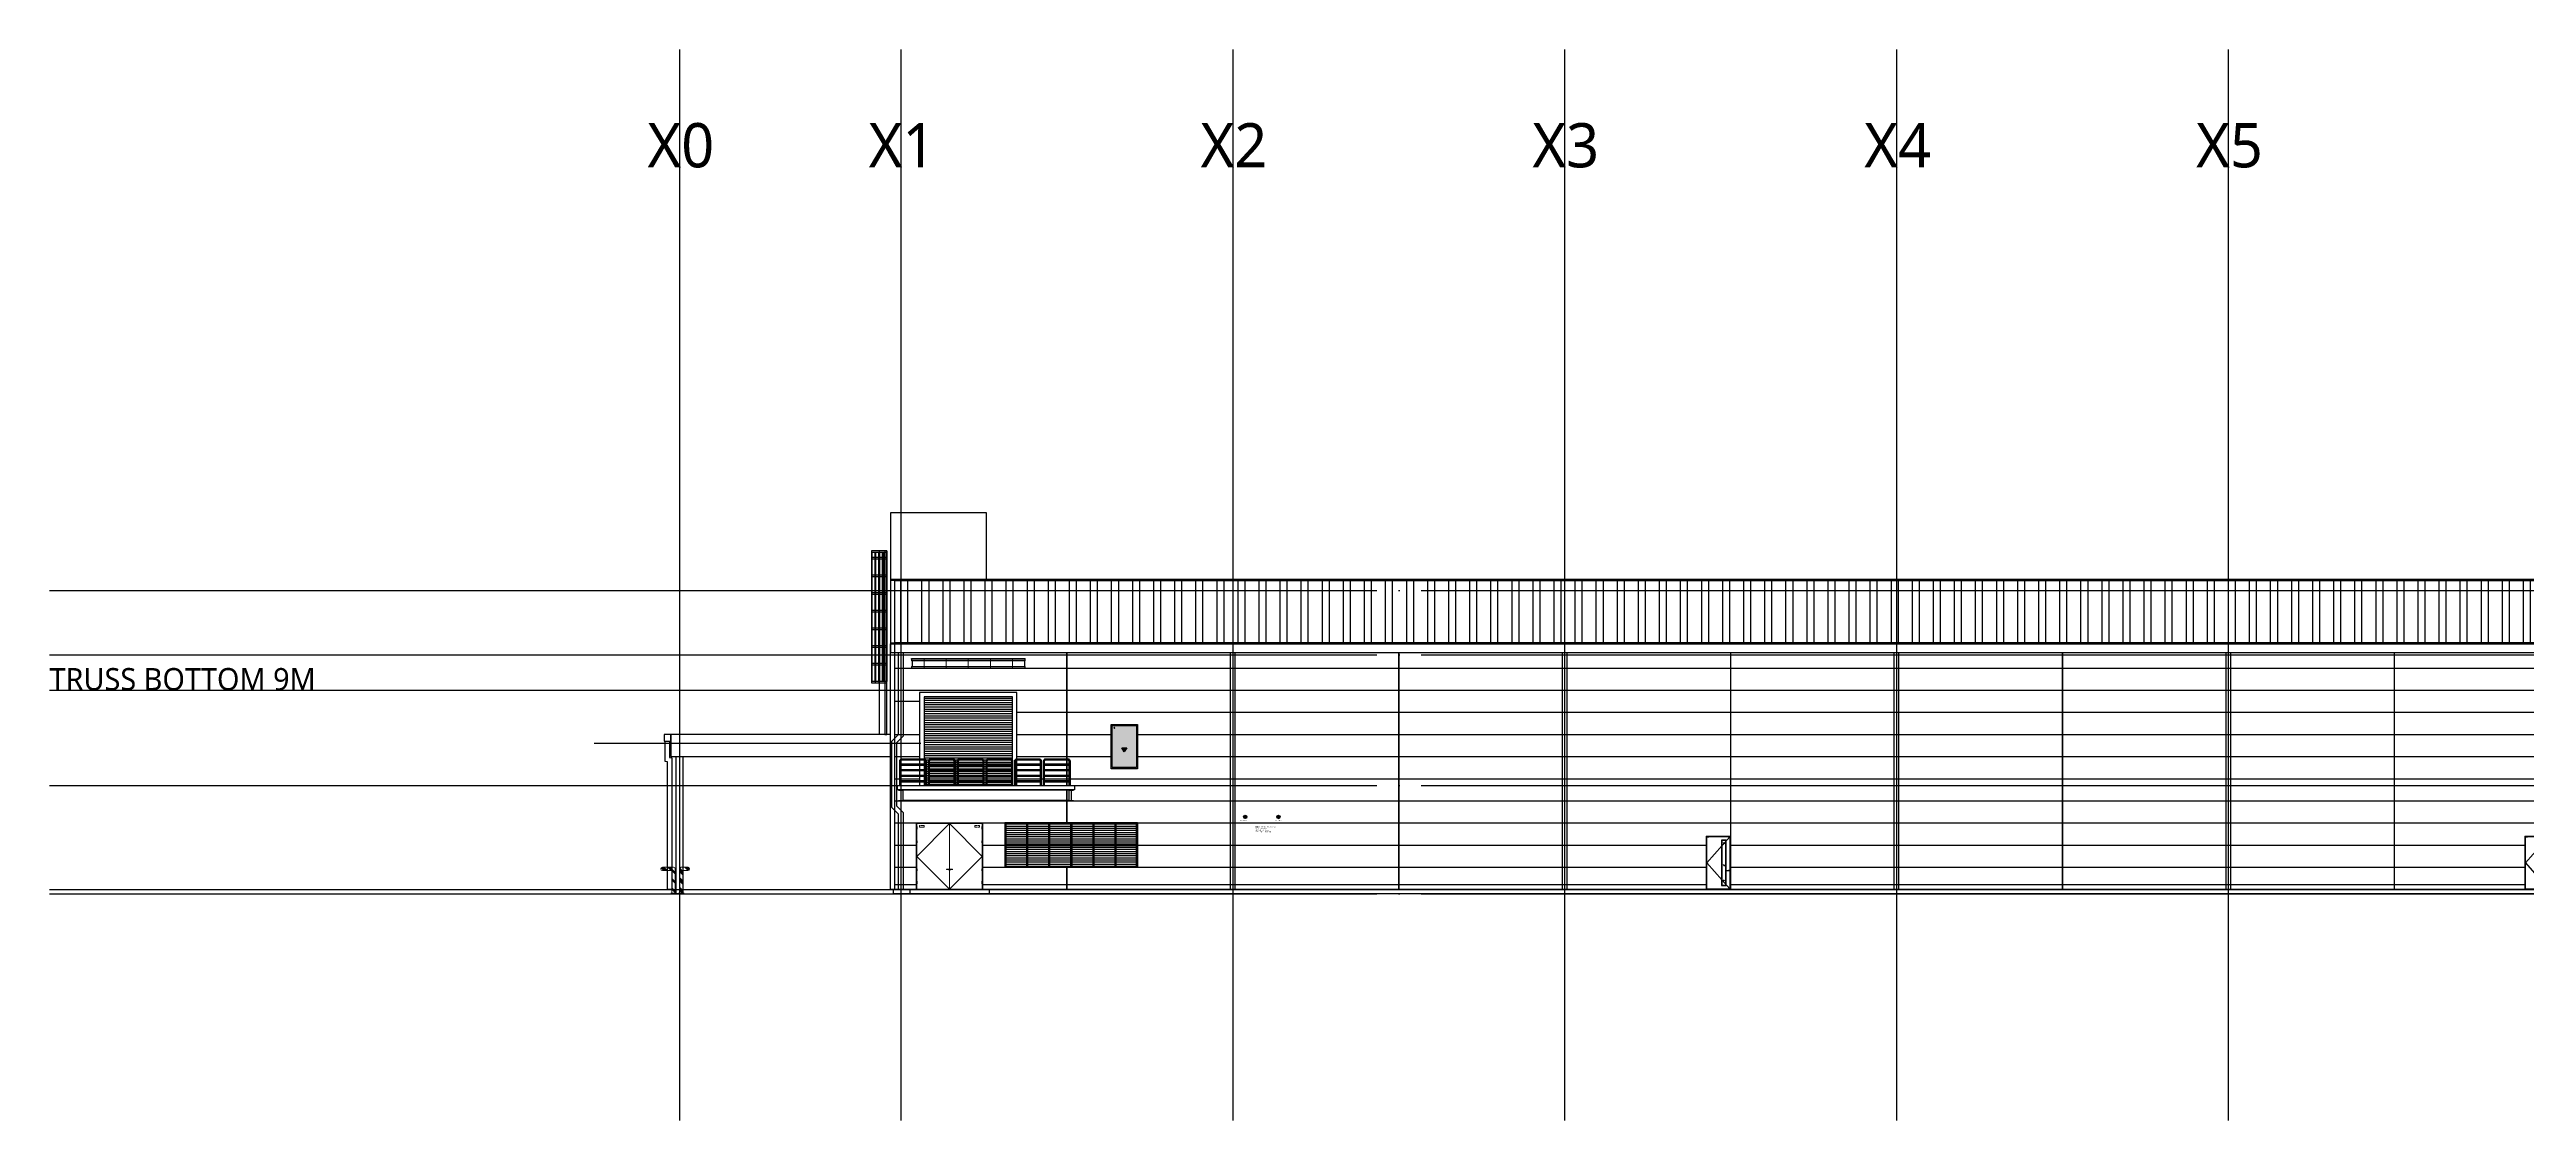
# Model space of a CAD drawing. Header units: millimetres. Extents: x 5734690 to 6791112, y -2208365 to -2031423.
# Drawn here: x 5734690 to 5846649, y -2208365 to -2159975 of the extents above; entities that cross this region are included whole.
import ezdxf
from ezdxf.enums import TextEntityAlignment as Align

# ---------------------------------------------------------------- set-up
doc = ezdxf.new("R2010")
doc.units = ezdxf.units.MM
doc.header["$LTSCALE"] = 1000
for name, pattern in [('CEN', [62, 60, -1, 0, -1]), ('CENTER', [50.8, 31.75, -6.35, 6.35, -6.35]), ('HID', [2.3, 1.5, -0.8])]:
    doc.linetypes.add(name, pattern=pattern)
doc.layers.get('0').update_dxf_attribs({"lineweight": 9})
doc.layers.get('DEFPOINTS').update_dxf_attribs({"color": 140})
doc.layers.add('2-배관명', color=2, linetype='Continuous', plot=False)
doc.layers.add('Defpoint', color=147, linetype='Continuous', plot=False)
for name, color, linetype in [('3ELEV', 3, 'Continuous'), ('6ELEV', 6, 'Continuous'), ('7ELEV', 7, 'Continuous'), ('8', 8, 'Continuous'), ('AA-GRID', 1, 'CENTER'), ('AA_ELE', 7, 'Continuous'), ('AA_PAWA', 3, 'Continuous'), ('CANOPY', 7, 'Continuous'), ('CEN', 1, 'CEN'), ('DRAIN', 5, 'Continuous'), ('E', 15, 'Continuous'), ('FLASHING', 6, 'Continuous'), ('H RAIL', 6, 'Continuous'), ('LADDER', 5, 'Continuous'), ('LOUVER', 7, 'Continuous'), ('PAT', 252, 'Continuous'), ('REV_1', 4, 'Continuous'), ('SOLID', 252, 'Continuous'), ('WAL', 3, 'Continuous'), ('WID', 4, 'Continuous'), ('WINDOW', 4, 'Continuous')]:
    doc.layers.add(name, color=color, linetype=linetype)
for name, color, linetype, lineweight in [('7', 7, 'Continuous', 5), ('A-WD-FR1', 6, 'Continuous', 5), ('DOOR', 6, 'Continuous', 13), ('ELE', 6, 'Continuous', 15)]:
    doc.layers.add(name, color=color, linetype=linetype, lineweight=lineweight)
doc.styles.add('HSG07', font='romans.shx', dxfattribs={"width": 0.7, "bigfont": 'gsg1.shx'})
doc.styles.add('HUMAN', font='malgun.ttf')
doc.styles.add('현대하모니L', font='')
doc.styles.get('현대하모니L').set_extended_font_data('현대하모니 L')

# ---------------------------------------------------------------- blocks, each defined once
blk = doc.blocks.new('BOLLARD_EL_1')
at = {"layer": 'SOLID'}
h = blk.add_hatch(color=256, dxfattribs=at)
h.paths.add_polyline_path([(-75, 1014), (-75, 1050), (-111, 1050), (-261, 1200), (-119, 1200), (75, 1006), (75, 864)])
h.paths.add_polyline_path([(75, 14), (75, 156), (-75, 306), (-75, 164)])
h.paths.add_polyline_path([(-75, 589), (-75, 731), (75, 581), (75, 439)])
h.paths.add_polyline_path([(275, 589), (275, 731), (425, 581), (425, 439)])
h.paths.add_polyline_path([(425, 14), (425, 156), (275, 306), (275, 164)])
h.paths.add_polyline_path([(275, 1014), (275, 1125, -0.0892126), (280, 1151), (425, 1006), (425, 864)])
h.paths.add_polyline_path([(-294, 1050), (-436, 1050), (-558, 1172, -0.2256453), (-500, 1200), (-444, 1200)])
h.paths.add_polyline_path([(725, 1125, 0.0202924), (725, 1131), (656, 1200, 0.0202924), (650, 1200), (514, 1200), (663, 1051, 0.3639584), (725, 1125)])
at = {"layer": 'ELE'}
for p, q in [((-575, 1125), (-575, 1125)), ((0, 1200), (-500, 1200)), ((75, 14), (75, 1125)), ((275, 14), (275, 1125)), ((350, 1200), (650, 1200)), ((725, 1125), (725, 1125)), ((-75, 1050), (-500, 1050)), ((-75, 14), (-75, 1050)), ((425, 14), (425, 1050)), ((425, 1050), (650, 1050))]:
    blk.add_line(p, q, dxfattribs=at)
for centre, start, end in [((-500, 1125), 90, 180), ((-500, 1125), 180, 270), ((0, 1125), 0, 90), ((350, 1125), 90, 180), ((650, 1125), 0, 90), ((650, 1125), 270, 0)]:
    blk.add_arc(centre, 75, start, end, dxfattribs=at)
blk.add_point((175, 0), dxfattribs=at)
at = {"layer": 'SOLID'}
for p, q in [((-436, 1050), (-558, 1172)), ((-294, 1050), (-444, 1200)), ((-111, 1050), (-261, 1200)), ((425, 1006), (280, 1151)), ((663, 1051), (514, 1200)), ((725, 1131), (656, 1200)), ((425, 864), (275, 1014)), ((425, 581), (275, 731)), ((425, 439), (275, 589)), ((425, 156), (275, 306)), ((425, 14), (275, 164))]:
    blk.add_line(p, q, dxfattribs=at)
at = {"layer": 'WINDOW'}
for points in [[(-125, 0), (125, 0), (125, 14), (-125, 14)], [(225, 0), (475, 0), (475, 14), (225, 14)]]:
    blk.add_lwpolyline(points, close=True, dxfattribs=at)
blk = doc.blocks.new('LADDER_EL_2')
at = {"layer": 'DEFPOINTS'}
blk.add_line((305, 8300), (305, 0), dxfattribs=at)
at = {"layer": 'LADDER'}
for p, q in [((-45, 8300), (-45, 2400)), ((630, 8240), (630, 2400)), ((655, 8300), (655, 2400))]:
    blk.add_line(p, q, dxfattribs=at)
for points in [[(-45, 8300), (655, 8300), (655, 8240), (-45, 8240)], [(-45, 8300), (45, 8300), (45, 0), (-45, 0)], [(-45, 8300), (655, 8300), (655, 8240), (-45, 8240)], [(-45, 8000), (655, 8000), (655, 7940), (-45, 7940)], [(-45, 7200), (655, 7200), (655, 7140), (-45, 7140)], [(-45, 6400), (655, 6400), (655, 6340), (-45, 6340)], [(-45, 5600), (655, 5600), (655, 5540), (-45, 5540)], [(-45, 4800), (655, 4800), (655, 4740), (-45, 4740)], [(-45, 4000), (655, 4000), (655, 3940), (-45, 3940)], [(-45, 3200), (655, 3200), (655, 3140), (-45, 3140)], [(-45, 2400), (655, 2400), (655, 2340), (-45, 2340)]]:
    blk.add_lwpolyline(points, close=True, dxfattribs=at)
for points in [[(115, 8240), (115, 2400), (150, 2400), (150, 8240)], [(335, 8240), (335, 2400), (275, 2400), (275, 8240)], [(495, 8240), (495, 2400), (460, 2400), (460, 8240)]]:
    blk.add_lwpolyline(points, dxfattribs=at)
blk = doc.blocks.new('*U15')
for p, q in [((-100, 250), (100, 250)), ((-100, 250), (-100, 234)), ((-100, 234), (-25, 234)), ((-5, 214), (-5, -214)), ((5, 214), (5, -214)), ((25, 234), (100, 234)), ((100, 250), (100, 234)), ((-100, -234), (-25, -234)), ((-100, -234), (-100, -250)), ((-100, -250), (100, -250)), ((25, -234), (100, -234)), ((100, -234), (100, -250))]:
    blk.add_line(p, q)
for centre, start, end in [((-25, 214), 0, 90), ((25, 214), 90, 180), ((-25, -214), 270, 0), ((25, -214), 180, 270)]:
    blk.add_arc(centre, 20, start, end)
blk = doc.blocks.new('A$C4A1D6DD7')
at = {"layer": '6ELEV', "elevation": 0}
blk.add_lwpolyline([(550, 180), (750, 180), (750, 2220), (550, 2220)], close=True, dxfattribs=at)
at = {"layer": '7'}
for p, q in [((870, 863), (782, 858)), ((782, 842), (870, 837))]:
    blk.add_line(p, q, dxfattribs=at)
for centre, radius, start, end in [((782, 850), 7.88, 90, 270), ((870, 850), 18.1, 223.12493, 136.87507), ((870, 850), 13.2, 270, 90)]:
    blk.add_arc(centre, radius, start, end, dxfattribs=at)
at = {"layer": '8'}
for p, q in [((684, 2045), (628, 2113)), ((664, 2054), (638, 2086)), ((679, 2063), (647, 2101)), ((684, 367), (628, 435)), ((694, 1049), (638, 1117)), ((664, 375), (638, 408)), ((679, 385), (647, 423)), ((674, 1057), (648, 1090)), ((689, 1067), (657, 1105))]:
    blk.add_line(p, q, dxfattribs=at)
at = {"layer": '8', "elevation": 0}
blk.add_lwpolyline([(560, 190), (740, 190), (740, 2210), (560, 2210)], close=True, dxfattribs=at)
at = {"layer": 'DOOR'}
for p, q in [((-24, 2362), (-124, 2362)), ((-120, 0), (-120, 2400)), ((-120, 2370), (920, 2370)), ((-115, 30), (-115, 2370)), ((915, 30), (915, 2370)), ((920, 0), (920, 2400)), ((-24, 26), (-124, 26)), ((-115, 30), (915, 30))]:
    blk.add_line(p, q, dxfattribs=at)
at = {"layer": 'DOOR', "color": 1}
for p, q in [((765, 850), (896, 850)), ((782, 867), (782, 832)), ((870, 876), (870, 824))]:
    blk.add_line(p, q, dxfattribs=at)
at = {"layer": 'DOOR'}
blk.add_lwpolyline([(-150, 0), (950, 0), (950, 2400), (-150, 2400)], close=True, dxfattribs=at)
at = {"layer": 'E', "color": 1}
for p, q in [((920, 2370), (-115, 1200)), ((-115, 1200), (915, 30))]:
    blk.add_line(p, q, dxfattribs=at)
blk = doc.blocks.new('c-sec')
h = blk.add_hatch()
h.set_pattern_fill('ANSI31', color=16, scale=0.05, style=0)
h.set_pattern_definition([(45, (-0.5, 3e-17), (-0.112253, 0.112253), [])])
h.paths.add_polyline_path([(0.5, 0, -1), (0, 0, 1), (-0.5, 0, 1)])
at = {"color": 16, "linetype": 'CENTER', "ltscale": 0.1}
for p, q in [((-0.5, 0), (0.5, 0)), ((0, 0.5), (0, -0.5))]:
    blk.add_line(p, q, dxfattribs=at)
at = {"linetype": 'Continuous'}
blk.add_circle((0, 0), 0.5, dxfattribs=at)
at = {"color": 16, "linetype": 'Continuous'}
for centre, start, end in [((-0.25, 0), 0, 180), ((0.25, 0), 180, 0)]:
    blk.add_arc(centre, 0.25, start, end, dxfattribs=at)
blk = doc.blocks.new('*U18')
at = {"xscale": 150, "yscale": 150, "zscale": 150}
blk.add_blockref('c-sec', (0, 0), dxfattribs=at)
at = {"layer": '2-배관명', "style": 'HSG07', "width": 0.8}
blk.add_text('덕트(150A) ', height=5, dxfattribs=at).set_placement((0, 0), align=Align.TOP_RIGHT)
at = {"layer": '2-배관명', "style": 'HSG07', "width": 0.7}
blk.add_attdef('배관명칭', text='', height=10, dxfattribs=at).set_placement((0, 0), align=Align.TOP_LEFT)

msp = doc.modelspace()

# ---------------------------------------------------------------- hatches: boundary and pattern name
at = {"layer": 'AA_ELE'}
h = msp.add_hatch(color=10, dxfattribs=at)
h.dxf.hatch_style = 1
h.paths.add_polyline_path([(5783378, -2191523.6), (5783269.7, -2191711.1), (5783161.5, -2191523.6)])
at = {"layer": 'AA_PAWA'}
h = msp.add_hatch(color=254, dxfattribs=at)
h.dxf.hatch_style = 1
h.paths.add_polyline_path([(5782719.7, -2192423.6), (5782719.7, -2190523.6), (5783819.7, -2190523.6), (5783819.7, -2192423.6)])
h.paths.add_polyline_path([(5783161.5, -2191523.6), (5783269.7, -2191711.1), (5783378, -2191523.6)], flags=16)
h.paths.add_polyline_path([(5782879.7, -2190623.6, 1), (5782909.7, -2190623.6, 1)], flags=16)
at = {"layer": 'PAT'}
h = msp.add_hatch(dxfattribs=at)
h.set_pattern_fill('ANSI32', color=256, scale=100, angle=45)
h.set_pattern_definition([(90, (6114167.5, -2186806.1), (-952.5, 6e-14), []), (90, (6114485, -2186488.6), (-952.5, 6e-14), [])])
h.paths.add_polyline_path([(5772894.7, -2183963.6), (5772894.7, -2186783.6), (5998444.7, -2186783.6), (5998444.7, -2183963.6)])
h = msp.add_hatch(dxfattribs=at)
h.set_pattern_fill('_USER', color=256, scale=100, pattern_type=0)
h.set_pattern_definition([(0, (11547389.43, -4297977.41), (0, 100), [])])
h.paths.add_polyline_path([(5774219.7, -2193223.6), (5774219.7, -2189223.6), (5778219.7, -2189223.6), (5778219.7, -2193223.6)])
at = {"layer": 'WID'}
h = msp.add_hatch(dxfattribs=at)
h.set_pattern_fill('ANSI31', color=250, scale=30, angle=135)
h.set_pattern_definition([(180, (0, -28.84), (-1e-14, -95.25), [])])
h.paths.add_polyline_path([(5781894.7, -2196873.6), (5781894.7, -2195948.6), (5782844.7, -2195948.6), (5782844.7, -2196873.6)])
h.paths.add_polyline_path([(5780894.7, -2196873.6), (5780894.7, -2195948.6), (5781844.7, -2195948.6), (5781844.7, -2196873.6)])
h.paths.add_polyline_path([(5782894.7, -2196873.6), (5782894.7, -2195948.6), (5783819.7, -2195948.6), (5783819.7, -2196873.6)])
h.paths.add_polyline_path([(5778844.7, -2196873.6), (5777919.7, -2196873.6), (5777919.7, -2195948.6), (5778844.7, -2195948.6)])
h.paths.add_polyline_path([(5779894.7, -2196873.6), (5779894.7, -2195948.6), (5780844.7, -2195948.6), (5780844.7, -2196873.6)])
h.paths.add_polyline_path([(5778894.7, -2196873.6), (5778894.7, -2195948.6), (5779844.7, -2195948.6), (5779844.7, -2196873.6)])
h.paths.add_polyline_path([(5779894.7, -2195898.6), (5779894.7, -2194973.6), (5780844.7, -2194973.6), (5780844.7, -2195898.6)])
h.paths.add_polyline_path([(5778894.7, -2195898.6), (5778894.7, -2194973.6), (5779844.7, -2194973.6), (5779844.7, -2195898.6)])
h.paths.add_polyline_path([(5781844.7, -2195898.6), (5780894.7, -2195898.6), (5780894.7, -2194973.6), (5781844.7, -2194973.6)])
h.paths.add_polyline_path([(5782844.7, -2195898.6), (5781894.7, -2195898.6), (5781894.7, -2194973.6), (5782844.7, -2194973.6)])
h.paths.add_polyline_path([(5783819.7, -2195898.6), (5782894.7, -2195898.6), (5782894.7, -2194973.6), (5783819.7, -2194973.6)])
h.paths.add_polyline_path([(5778844.7, -2195898.6), (5777919.7, -2195898.6), (5777919.7, -2194973.6), (5778844.7, -2194973.6)])

# ---------------------------------------------------------------- linework, layer by layer
at = {"color": 8, "linetype": 'Continuous', "lineweight": -3}
for p, q in [((5773657.2, -2187493.6), (5778782.2, -2187493.6)), ((5773657.2, -2187523.6), (5773657.2, -2187493.6)), ((5778782.2, -2187523.6), (5778782.2, -2187493.6))]:
    msp.add_line(p, q, dxfattribs=at)
at = {"color": 8}
for p, q in [((5774219.7, -2187523.6), (5774219.7, -2187923.6)), ((5775219.7, -2187523.6), (5775219.7, -2187923.6)), ((5776219.7, -2187523.6), (5776219.7, -2187923.6)), ((5777219.7, -2187523.6), (5777219.7, -2187923.6)), ((5778219.7, -2187523.6), (5778219.7, -2187923.6))]:
    msp.add_line(p, q, dxfattribs=at)
at = {"layer": '3ELEV'}
for points in [[(5788169.7, -2197923.6), (5772694.7, -2197923.6), (5772694.7, -2186823.6), (5772694.7, -2186823.6)], [(5772694.7, -2186823.6), (5998644.7, -2186823.6), (5998644.7, -2197923.6), (5772694.7, -2197923.6), (5772694.7, -2186823.6)]]:
    msp.add_lwpolyline(points, dxfattribs=at)
msp.add_lwpolyline([(5772844.7, -2197923.6), (5998494.7, -2197923.6), (5998494.7, -2198123.6), (5772844.7, -2198123.6)], close=True, dxfattribs=at)
at = {"layer": '7'}
for p, q in [((5775369.7, -2197923.6), (5775369.7, -2194953.6)), ((5775331.7, -2197010.4), (5775244.2, -2197015.7)), ((5775244.2, -2197031.5), (5775331.7, -2197036.8)), ((5775407.8, -2197010.4), (5775495.3, -2197015.7)), ((5775495.3, -2197031.5), (5775407.8, -2197036.8))]:
    msp.add_line(p, q, dxfattribs=at)
for centre, radius, start, end in [((5775244.2, -2197023.6), 7.88, 90, 270), ((5775331.7, -2197023.6), 18.1, 223.124926, 136.875074), ((5775331.7, -2197023.6), 13.2, 270, 90), ((5775407.8, -2197023.6), 18.1, 43.124926, 316.875074), ((5775407.8, -2197023.6), 13.2, 90, 270), ((5775495.3, -2197023.6), 7.88, 270, 90)]:
    msp.add_arc(centre, radius, start, end, dxfattribs=at)
at = {"layer": '7ELEV'}
msp.add_lwpolyline([(5772694.7, -2186823.6), (5998644.7, -2186823.6), (5998644.7, -2183923.6), (5772694.7, -2183923.6)], dxfattribs=at)
at = {"layer": '7ELEV', "lineweight": -3}
msp.add_lwpolyline([(5773019.7, -2193223.6), (5781019.7, -2193223.6), (5781019.7, -2193423.6), (5773019.7, -2193423.6)], close=True, dxfattribs=at)
at = {"layer": '7ELEV'}
msp.add_lwpolyline([(5773569.7, -2198123.6), (5777169.7, -2198123.6), (5777169.7, -2197923.6), (5773569.7, -2197923.6)], close=True, dxfattribs=at)
at = {"layer": '8', "lineweight": -3}
for p, q in [((5780769.7, -2193439.6), (5773269.7, -2193439.6)), ((5780769.7, -2193907.6), (5773269.7, -2193907.6))]:
    msp.add_line(p, q, dxfattribs=at)
at = {"layer": '8'}
msp.add_lwpolyline([(5772694.7, -2183923.6), (5777044.7, -2183923.6), (5777044.7, -2180916.1), (5772694.7, -2180916.1)], close=True, dxfattribs=at)
at = {"layer": '8', "lineweight": -3}
msp.add_lwpolyline([(5773269.7, -2193423.6), (5780769.7, -2193423.6), (5780769.7, -2193923.6), (5773269.7, -2193923.6)], close=True, dxfattribs=at)
at = {"layer": 'A-WD-FR1', "lineweight": 18}
for p, q in [((5773899.7, -2197923.6), (5773899.7, -2194953.6)), ((5776839.7, -2194953.6), (5773899.7, -2194953.6)), ((5776839.7, -2197923.6), (5776839.7, -2194953.6))]:
    msp.add_line(p, q, dxfattribs=at)
at = {"layer": 'A-WD-FR1', "linetype": 'HID', "lineweight": 18, "ltscale": 0.02}
for p, q in [((5774019.7, -2195113.6), (5774019.7, -2195033.6)), ((5776519.7, -2195113.6), (5776519.7, -2195033.6)), ((5776519.7, -2195033.6), (5776719.7, -2195033.6)), ((5776519.7, -2195113.6), (5776719.7, -2195113.6)), ((5776719.7, -2195113.6), (5776719.7, -2195033.6))]:
    msp.add_line(p, q, dxfattribs=at)
at = {"layer": 'A-WD-FR1', "lineweight": 18}
for points in [[(5776879.7, -2197923.6), (5776879.7, -2194913.6), (5773859.7, -2194913.6), (5773859.7, -2197923.6)], [(5773899.7, -2197913.6), (5776839.7, -2197913.6)]]:
    msp.add_lwpolyline(points, dxfattribs=at)
msp.add_lwpolyline([(5776869.7, -2194923.6), (5773869.7, -2194923.6), (5773869.7, -2197923.6), (5776869.7, -2197923.6)], close=True, dxfattribs=at)
at = {"layer": 'A-WD-FR1', "linetype": 'HID', "lineweight": 18, "ltscale": 0.015}
for points in [[(5773904.7, -2195081.6), (5773894.7, -2195081.6), (5773894.7, -2195196.6), (5773904.7, -2195196.6)], [(5776834.7, -2195081.6), (5776844.7, -2195081.6), (5776844.7, -2195196.6), (5776834.7, -2195196.6)], [(5773904.7, -2195709.6), (5773894.7, -2195709.6), (5773894.7, -2195824.6), (5773904.7, -2195824.6)], [(5773904.7, -2196341.6), (5773894.7, -2196341.6), (5773894.7, -2196456.6), (5773904.7, -2196456.6)], [(5776834.7, -2195709.6), (5776844.7, -2195709.6), (5776844.7, -2195824.6), (5776834.7, -2195824.6)], [(5776834.7, -2196341.6), (5776844.7, -2196341.6), (5776844.7, -2196456.6), (5776834.7, -2196456.6)], [(5773904.7, -2196973.6), (5773894.7, -2196973.6), (5773894.7, -2197088.6), (5773904.7, -2197088.6)], [(5773904.7, -2197557.6), (5773894.7, -2197557.6), (5773894.7, -2197672.6), (5773904.7, -2197672.6)], [(5776834.7, -2196973.6), (5776844.7, -2196973.6), (5776844.7, -2197088.6), (5776834.7, -2197088.6)], [(5776834.7, -2197557.6), (5776844.7, -2197557.6), (5776844.7, -2197672.6), (5776834.7, -2197672.6)]]:
    msp.add_lwpolyline(points, close=True, dxfattribs=at)
at = {"layer": 'A-WD-FR1', "linetype": 'HID', "lineweight": 18, "ltscale": 0.02}
msp.add_lwpolyline([(5774019.7, -2195033.6), (5774219.7, -2195033.6), (5774219.7, -2195113.6), (5774019.7, -2195113.6)], dxfattribs=at)
at = {"layer": 'AA-GRID', "ltscale": 10}
for p, q in [((5775369.7, -2194953.6), (5773899.7, -2196438.6)), ((5775369.7, -2194953.6), (5776839.7, -2196438.6)), ((5773899.7, -2196438.6), (5775369.7, -2197913.6)), ((5776839.7, -2196438.6), (5775369.7, -2197913.6))]:
    msp.add_line(p, q, dxfattribs=at)
at = {"layer": 'AA_ELE', "color": 10}
msp.add_circle((5782819.7, -2190623.6), 15, dxfattribs=at)
at = {"layer": 'CANOPY'}
msp.add_line((5772694.7, -2183923.6), (5772694.7, -2187223.6), dxfattribs=at)
msp.add_lwpolyline([(5772694.7, -2187223.6), (5998644.7, -2187223.6), (5998644.7, -2186823.6), (5772694.7, -2186823.6)], dxfattribs=at)
for points in [[(5762769.7, -2190923.6), (5762469.7, -2190923.6), (5762469.7, -2191223.6), (5762769.7, -2191223.6)], [(5762769.7, -2191923.6), (5772694.7, -2191923.6), (5772694.7, -2190923.6), (5762769.7, -2190923.6)], [(5763019.7, -2191923.6), (5763319.7, -2191923.6), (5763319.7, -2198123.6), (5763019.7, -2198123.6)]]:
    msp.add_lwpolyline(points, close=True, dxfattribs=at)
at = {"layer": 'CEN'}
for p, q in [((5763169.7, -2159974.5), (5763169.7, -2208365.5)), ((5773169.7, -2159974.5), (5773169.7, -2208365.5)), ((5788169.7, -2159974.5), (5788169.7, -2208365.5)), ((5788169.7, -2159974.5), (5788169.7, -2208365.5)), ((5803169.7, -2159974.5), (5803169.7, -2208365.5)), ((5803169.7, -2159974.5), (5803169.7, -2208365.5)), ((5818169.7, -2159974.5), (5818169.7, -2208365.5)), ((5833169.7, -2159974.5), (5833169.7, -2208365.5)), ((5734690, -2184423.6), (6040680, -2184423.6)), ((5734690, -2187323.6), (6040680, -2187323.6)), ((5763169.7, -2190242.2), (5763169.7, -2192470.6)), ((5759302.5, -2191323.6), (5774074.8, -2191323.6)), ((5734690, -2193223.6), (6040680, -2193223.6)), ((5734690, -2197923.6), (6040680, -2197923.6)), ((5734690, -2198123.6), (6040680, -2198123.6))]:
    msp.add_line(p, q, dxfattribs=at)
at = {"layer": 'DEFPOINTS'}
msp.add_line((5734690, -2188923.6), (6791112.4, -2188923.6), dxfattribs=at)
at = {"layer": 'DOOR'}
for p, q in [((5775226.7, -2197023.6), (5775357.9, -2197023.6)), ((5775244.2, -2197006.1), (5775244.2, -2197041.1)), ((5775331.7, -2196997.4), (5775331.7, -2197049.9)), ((5775512.8, -2197023.6), (5775381.5, -2197023.6)), ((5775407.8, -2196997.4), (5775407.8, -2197049.9)), ((5775495.3, -2197006.1), (5775495.3, -2197041.1))]:
    msp.add_line(p, q, dxfattribs=at)
at = {"layer": 'DRAIN'}
for points in [[(5773069.7, -2190920), (5773069.7, -2187223.6), (5773269.7, -2187223.6), (5773269.7, -2191002.9)], [(5773069.7, -2190920), (5772769.7, -2191220)], [(5772969.7, -2191302.9), (5773269.7, -2191002.9)], [(5762619.7, -2192161.4), (5762519.7, -2192152.7), (5762519.7, -2191223.6)], [(5762819.7, -2191978.2), (5762819.7, -2197923.6), (5762619.7, -2197923.6), (5762619.7, -2192161.9)], [(5762719.7, -2191223.6), (5762719.7, -2191969.4), (5762819.7, -2191978.2)], [(5772769.7, -2194227.2), (5772769.7, -2191220)], [(5772969.7, -2191302.9), (5772969.7, -2194144.3)], [(5773069.7, -2194527.2), (5772769.7, -2194227.2)], [(5772969.7, -2194144.3), (5773269.7, -2194444.3)], [(5773269.7, -2194444.3), (5773269.7, -2197923.6), (5773069.7, -2197923.6), (5773069.7, -2194527.2)]]:
    msp.add_lwpolyline(points, dxfattribs=at)
for points in [[(5788069.7, -2187223.6), (5788269.7, -2187223.6), (5788269.7, -2197923.6), (5788069.7, -2197923.6)], [(5803069.7, -2187223.6), (5803269.7, -2187223.6), (5803269.7, -2197923.6), (5803069.7, -2197923.6)], [(5818069.7, -2187223.6), (5818269.7, -2187223.6), (5818269.7, -2197923.6), (5818069.7, -2197923.6)], [(5833069.7, -2187223.6), (5833269.7, -2187223.6), (5833269.7, -2197923.6), (5833069.7, -2197923.6)]]:
    msp.add_lwpolyline(points, close=True, dxfattribs=at)
at = {"layer": 'FLASHING'}
for p, q in [((5772894.7, -2186823.6), (5772894.7, -2183963.6)), ((5772894.7, -2197923.6), (5772894.7, -2185123.6)), ((5773859.7, -2197723.6), (5772894.7, -2197723.6)), ((5809569.7, -2197723.6), (5776879.7, -2197723.6)), ((5846569.7, -2197723.6), (5810669.7, -2197723.6))]:
    msp.add_line(p, q, dxfattribs=at)
msp.add_lwpolyline([(5772694.7, -2186783.6), (5998444.7, -2186783.6), (5998444.7, -2183963.6), (5772694.7, -2183963.6)], dxfattribs=at)
for points in [[(5772894.7, -2183963.6), (5998444.7, -2183963.6), (5998444.7, -2186783.6), (5772894.7, -2186783.6)], [(5774019.7, -2193223.6), (5778419.7, -2193223.6), (5778419.7, -2189023.6), (5774019.7, -2189023.6)]]:
    msp.add_lwpolyline(points, close=True, dxfattribs=at)
at = {"layer": 'H RAIL', "lineweight": -3}
for p, q in [((5774269.7, -2192273.6), (5773169.7, -2192273.6)), ((5774269.7, -2192323.6), (5773169.7, -2192323.6)), ((5774269.7, -2192523.6), (5773169.7, -2192523.6)), ((5774269.7, -2192573.6), (5773169.7, -2192573.6)), ((5774269.7, -2192773.6), (5773169.7, -2192773.6)), ((5774269.7, -2192823.6), (5773169.7, -2192823.6)), ((5774269.7, -2193023.6), (5773169.7, -2193023.6)), ((5774269.7, -2193073.6), (5773169.7, -2193073.6)), ((5775569.7, -2192273.6), (5774469.7, -2192273.6)), ((5775569.7, -2192323.6), (5774469.7, -2192323.6)), ((5775569.7, -2192523.6), (5774469.7, -2192523.6)), ((5775569.7, -2192573.6), (5774469.7, -2192573.6)), ((5775569.7, -2192773.6), (5774469.7, -2192773.6)), ((5775569.7, -2192823.6), (5774469.7, -2192823.6)), ((5775569.7, -2193023.6), (5774469.7, -2193023.6)), ((5775569.7, -2193073.6), (5774469.7, -2193073.6)), ((5776869.7, -2192273.6), (5775769.7, -2192273.6)), ((5776869.7, -2192323.6), (5775769.7, -2192323.6)), ((5776869.7, -2192523.6), (5775769.7, -2192523.6)), ((5776869.7, -2192573.6), (5775769.7, -2192573.6)), ((5776869.7, -2192773.6), (5775769.7, -2192773.6)), ((5776869.7, -2192823.6), (5775769.7, -2192823.6)), ((5776869.7, -2193023.6), (5775769.7, -2193023.6)), ((5776869.7, -2193073.6), (5775769.7, -2193073.6)), ((5778169.7, -2192273.6), (5777069.7, -2192273.6)), ((5778169.7, -2192323.6), (5777069.7, -2192323.6)), ((5778169.7, -2192523.6), (5777069.7, -2192523.6)), ((5778169.7, -2192573.6), (5777069.7, -2192573.6)), ((5778169.7, -2192773.6), (5777069.7, -2192773.6)), ((5778169.7, -2192823.6), (5777069.7, -2192823.6)), ((5778169.7, -2193023.6), (5777069.7, -2193023.6)), ((5778169.7, -2193073.6), (5777069.7, -2193073.6)), ((5779469.7, -2192273.6), (5778369.7, -2192273.6)), ((5779469.7, -2192323.6), (5778369.7, -2192323.6)), ((5779469.7, -2192523.6), (5778369.7, -2192523.6)), ((5779469.7, -2192573.6), (5778369.7, -2192573.6)), ((5779469.7, -2192773.6), (5778369.7, -2192773.6)), ((5779469.7, -2192823.6), (5778369.7, -2192823.6)), ((5779469.7, -2193023.6), (5778369.7, -2193023.6)), ((5779469.7, -2193073.6), (5778369.7, -2193073.6)), ((5780769.7, -2192273.6), (5779669.7, -2192273.6)), ((5780769.7, -2192323.6), (5779669.7, -2192323.6)), ((5780769.7, -2192523.6), (5779669.7, -2192523.6)), ((5780769.7, -2192573.6), (5779669.7, -2192573.6)), ((5780769.7, -2192773.6), (5779669.7, -2192773.6)), ((5780769.7, -2192823.6), (5779669.7, -2192823.6)), ((5780769.7, -2193023.6), (5779669.7, -2193023.6)), ((5780769.7, -2193073.6), (5779669.7, -2193073.6))]:
    msp.add_line(p, q, dxfattribs=at)
msp.add_lwpolyline([(5782834.7, -2190623.6, 1), (5782804.7, -2190623.6, 1)], format="xyb", close=True, dxfattribs=at)
for points in [[(5773119.7, -2193223.6), (5773119.7, -2192123.6, -0.41421356), (5773219.7, -2192023.6), (5774219.7, -2192023.6, -0.41421356), (5774319.7, -2192123.6), (5774319.7, -2193223.6)], [(5773169.7, -2193223.6), (5773169.7, -2192123.6, -0.41421356), (5773219.7, -2192073.6), (5774219.7, -2192073.6, -0.41421356), (5774269.7, -2192123.6), (5774269.7, -2193223.6)], [(5774419.7, -2193223.6), (5774419.7, -2192123.6, -0.41421356), (5774519.7, -2192023.6), (5775519.7, -2192023.6, -0.41421356), (5775619.7, -2192123.6), (5775619.7, -2193223.6)], [(5774469.7, -2193223.6), (5774469.7, -2192123.6, -0.41421356), (5774519.7, -2192073.6), (5775519.7, -2192073.6, -0.41421356), (5775569.7, -2192123.6), (5775569.7, -2193223.6)], [(5775719.7, -2193223.6), (5775719.7, -2192123.6, -0.41421356), (5775819.7, -2192023.6), (5776819.7, -2192023.6, -0.41421356), (5776919.7, -2192123.6), (5776919.7, -2193223.6)], [(5775769.7, -2193223.6), (5775769.7, -2192123.6, -0.41421356), (5775819.7, -2192073.6), (5776819.7, -2192073.6, -0.41421356), (5776869.7, -2192123.6), (5776869.7, -2193223.6)], [(5777019.7, -2193223.6), (5777019.7, -2192123.6, -0.41421356), (5777119.7, -2192023.6), (5778119.7, -2192023.6, -0.41421356), (5778219.7, -2192123.6), (5778219.7, -2193223.6)], [(5777069.7, -2193223.6), (5777069.7, -2192123.6, -0.41421356), (5777119.7, -2192073.6), (5778119.7, -2192073.6, -0.41421356), (5778169.7, -2192123.6), (5778169.7, -2193223.6)], [(5778319.7, -2193223.6), (5778319.7, -2192123.6, -0.41421356), (5778419.7, -2192023.6), (5779419.7, -2192023.6, -0.41421356), (5779519.7, -2192123.6), (5779519.7, -2193223.6)], [(5778369.7, -2193223.6), (5778369.7, -2192123.6, -0.41421356), (5778419.7, -2192073.6), (5779419.7, -2192073.6, -0.41421356), (5779469.7, -2192123.6), (5779469.7, -2193223.6)], [(5779619.7, -2193223.6), (5779619.7, -2192123.6, -0.41421356), (5779719.7, -2192023.6), (5780719.7, -2192023.6, -0.41421356), (5780819.7, -2192123.6), (5780819.7, -2193223.6)], [(5779669.7, -2193223.6), (5779669.7, -2192123.6, -0.41421356), (5779719.7, -2192073.6), (5780719.7, -2192073.6, -0.41421356), (5780769.7, -2192123.6), (5780769.7, -2193223.6)]]:
    msp.add_lwpolyline(points, format="xyb", dxfattribs=at)
msp.add_lwpolyline([(5783378, -2191523.6), (5783269.7, -2191711.1), (5783161.5, -2191523.6)], close=True, dxfattribs=at)
at = {"layer": 'PAT'}
for p, q in [((5772894.7, -2186823.6), (5998444.7, -2186823.6)), ((5772894.7, -2186823.6), (5998444.7, -2186823.6)), ((5780664.7, -2187223.6), (5780664.7, -2193223.6)), ((5780674.7, -2187223.6), (5780674.7, -2193223.6)), ((5795664.7, -2187223.6), (5795664.7, -2197923.6)), ((5795674.7, -2187223.6), (5795674.7, -2197923.6)), ((5810664.7, -2187223.6), (5810664.7, -2197923.6)), ((5810674.7, -2187223.6), (5810674.7, -2197923.6)), ((5825664.7, -2187223.6), (5825664.7, -2197923.6)), ((5825674.7, -2187223.6), (5825674.7, -2197923.6)), ((5840664.7, -2187223.6), (5840664.7, -2197923.6)), ((5840674.7, -2187223.6), (5840674.7, -2197923.6)), ((5772894.7, -2187923.6), (5998444.7, -2187923.6)), ((5772894.7, -2189423.6), (5774019.7, -2189423.6)), ((5778419.7, -2188923.6), (5998444.7, -2188923.6)), ((5772894.7, -2190923.6), (5774019.7, -2190923.6)), ((5778419.7, -2189923.6), (5998444.7, -2189923.6)), ((5778419.7, -2190923.6), (5782669.7, -2190923.6)), ((5783869.7, -2190923.6), (5987669.7, -2190923.6)), ((5772894.7, -2191923.6), (5774019.7, -2191923.6)), ((5778419.7, -2191923.6), (5782669.7, -2191923.6)), ((5783869.7, -2191923.6), (5987669.7, -2191923.6)), ((5772894.7, -2192923.6), (5774019.7, -2192923.6)), ((5778419.7, -2192923.6), (5893169.7, -2192923.6)), ((5772894.7, -2193923.6), (5873469.7, -2193923.6)), ((5780664.7, -2193439.6), (5780664.7, -2194923.6)), ((5780674.7, -2193439.6), (5780674.7, -2194923.6)), ((5772894.7, -2194923.6), (5773859.7, -2194923.6)), ((5776879.7, -2194923.6), (5873469.7, -2194923.6)), ((5772894.7, -2195923.6), (5773859.7, -2195923.6)), ((5776879.7, -2195923.6), (5777869.7, -2195923.6)), ((5783869.7, -2195923.6), (5809569.7, -2195923.6)), ((5810669.7, -2195923.6), (5846569.7, -2195923.6)), ((5772894.7, -2196923.6), (5773859.7, -2196923.6)), ((5776879.7, -2196923.6), (5809569.7, -2196923.6)), ((5780664.7, -2196923.6), (5780664.7, -2197923.6)), ((5780674.7, -2196923.6), (5780674.7, -2197923.6)), ((5810669.7, -2196923.6), (5846569.7, -2196923.6))]:
    msp.add_line(p, q, dxfattribs=at)
at = {"layer": 'REV_1'}
msp.add_line((5777869.7, -2194923.6), (5783869.7, -2194923.6), dxfattribs=at)
at = {"layer": 'WAL'}
for p, q in [((5778782.2, -2187593.6), (5773657.2, -2187593.6)), ((5773657.2, -2187853.6), (5778782.2, -2187853.6))]:
    msp.add_line(p, q, dxfattribs=at)
for points in [[(5778782.2, -2187593.6), (5778782.2, -2187523.6), (5773657.2, -2187523.6), (5773657.2, -2187593.6)], [(5773682.2, -2187593.6), (5773682.2, -2187853.6)], [(5778757.2, -2187593.6), (5778757.2, -2187853.6)], [(5773657.2, -2187853.6), (5773657.2, -2187923.6), (5778782.2, -2187923.6), (5778782.2, -2187853.6)]]:
    msp.add_lwpolyline(points, dxfattribs=at)
at = {"layer": 'WID'}
for p, q in [((5777869.7, -2194923.6), (5777869.7, -2196923.6)), ((5777869.7, -2194923.6), (5783869.7, -2194923.6)), ((5778844.7, -2194973.6), (5778844.7, -2196873.6)), ((5778894.7, -2194973.6), (5778894.7, -2196873.6)), ((5779844.7, -2194973.6), (5779844.7, -2196873.6)), ((5779894.7, -2194973.6), (5779894.7, -2196873.6)), ((5780844.7, -2194973.6), (5780844.7, -2196873.6)), ((5780894.7, -2194973.6), (5780894.7, -2196873.6)), ((5781844.7, -2194973.6), (5781844.7, -2196873.6)), ((5781894.7, -2194973.6), (5781894.7, -2196873.6)), ((5782844.7, -2194973.6), (5782844.7, -2196873.6)), ((5782894.7, -2194973.6), (5782894.7, -2196873.6)), ((5783869.7, -2194923.6), (5783869.7, -2196923.6)), ((5777919.7, -2195898.6), (5783819.7, -2195898.6)), ((5777919.7, -2195948.6), (5783819.7, -2195948.6)), ((5777869.7, -2196923.6), (5783869.7, -2196923.6))]:
    msp.add_line(p, q, dxfattribs=at)
for points in [[(5777869.7, -2196923.6), (5783869.7, -2196923.6), (5783869.7, -2194923.6), (5777869.7, -2194923.6)], [(5777919.7, -2196873.6), (5783819.7, -2196873.6), (5783819.7, -2194973.6), (5777919.7, -2194973.6)]]:
    msp.add_lwpolyline(points, close=True, dxfattribs=at)
at = {"layer": 'WINDOW'}
for points in [[(5774219.7, -2193223.6), (5778219.7, -2193223.6), (5778219.7, -2189223.6), (5774219.7, -2189223.6)], [(5782669.7, -2190473.6), (5783869.7, -2190473.6), (5783869.7, -2192473.6), (5782669.7, -2192473.6)], [(5782719.7, -2190523.6), (5783819.7, -2190523.6), (5783819.7, -2192423.6), (5782719.7, -2192423.6)]]:
    msp.add_lwpolyline(points, close=True, dxfattribs=at)

# ---------------------------------------------------------------- block references
for p in [(5809719.7, -2197923.6), (5846719.7, -2197923.6)]:
    msp.add_blockref('A$C4A1D6DD7', p)
at = {"layer": '6ELEV'}
msp.add_blockref('BOLLARD_EL_1', (5762894.7, -2198123.6), dxfattribs=at)
at = {"layer": '7ELEV', "lineweight": -3}
for p in [(5773169.7, -2193673.6), (5780869.7, -2193673.6)]:
    msp.add_blockref('*U15', p, dxfattribs=at)
at = {"layer": 'LADDER', "xscale": -1}
msp.add_blockref('LADDER_EL_2', (5772494.7, -2190923.6), dxfattribs=at)

# ---------------------------------------------------------------- texts
at = {"layer": 'DEFPOINTS', "style": 'HUMAN'}
for s, height, p in [('X0', 2000, (5761716.9, -2165299.5)), ('X1', 2000, (5771716.9, -2165299.5)), ('X2', 2000, (5786716.9, -2165299.5)), ('X3', 2000, (5801716.9, -2165299.5)), ('X4', 2000, (5816716.9, -2165299.5)), ('X5', 2000, (5831716.9, -2165299.5)), ('TRUSS BOTTOM 9M', 1000, (5734690, -2188923.6))]:
    msp.add_text(s, height=height, dxfattribs=at).set_placement(p)

# ---------------------------------------------------------------- next in the draw order: wipeouts: each hides what was drawn before it
at = {"lineweight": -2}
msp.add_wipeout([(5789174.8, -2195373.3), (5790170, -2195373.3), (5790170, -2195052.7), (5789174.8, -2195052.7)], dxfattribs=at).dxf.layer = 'Defpoint'

# ---------------------------------------------------------------- next in the draw order: block references
at = {"layer": 'LOUVER'}
for p, values in [((5788734.7, -2194648.6), {'배관명칭': 'OA'}), ((5790234.7, -2194648.6), {'배관명칭': 'EA'})]:
    msp.add_blockref('*U18', p, dxfattribs=at).add_auto_attribs(values)

# ---------------------------------------------------------------- next in the draw order: texts
at = {"layer": 'Defpoint', "lineweight": -2, "style": '현대하모니L'}
for s, p in [('OA. 150A', (5788662, -2194814.5)), ('EA. 150A', (5790230.7, -2194814.5))]:
    msp.add_text(s, height=50, dxfattribs=at).set_placement(p, align=Align.MIDDLE)
for s, p in [('원형덕트 Φ150 x 2EA (EA, OA)', (5789190.2, -2195125.1)), ('오프닝 250 x 2EA', (5789194.1, -2195199)), ('오프닝 하단 : 1FL+3,100', (5789194.1, -2195347.6)), ('이격거리 1,500 mm', (5789194.1, -2195274.5))]:
    msp.add_text(s, height=50, dxfattribs=at).set_placement(p)

doc.saveas('drawing.dxf')
